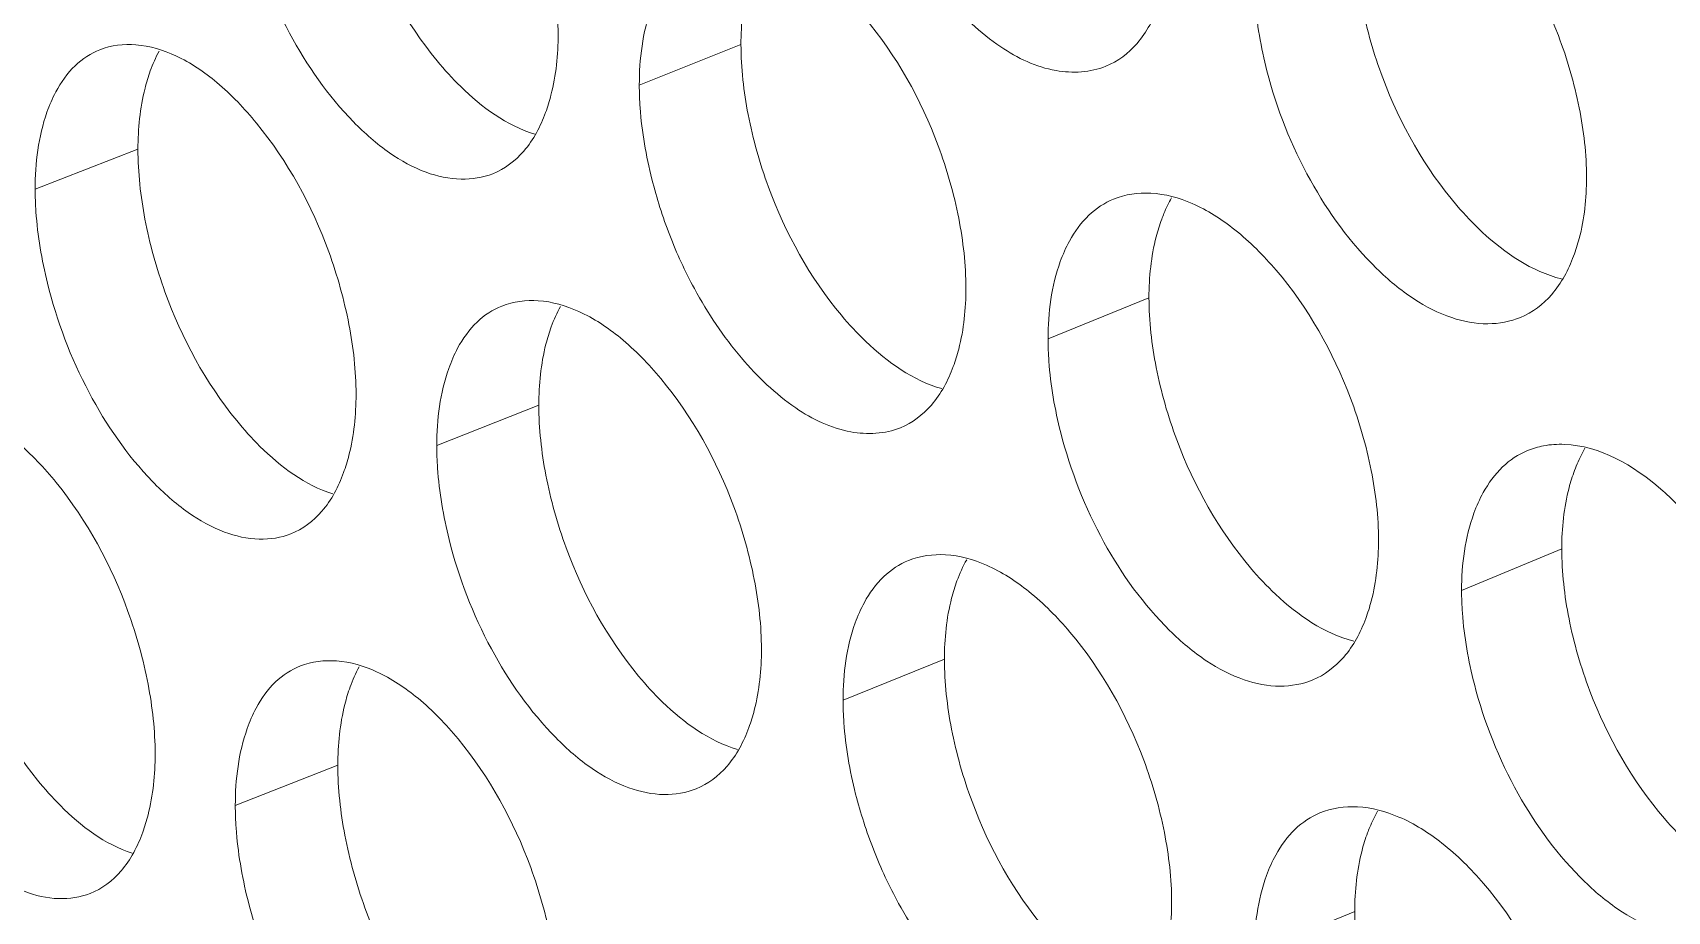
# Model space of a CAD drawing. Header units: millimetres. Extents: x 1177 to 4147, y 93 to 2194.
# Drawn here: x 2535.91 to 2549.1, y 779.06 to 786.15 of the extents above; entities that cross this region are included whole.
import ezdxf

# ---------------------------------------------------------------- set-up
doc = ezdxf.new("R2010")
doc.units = ezdxf.units.MM
doc.header["$LTSCALE"] = 0.1
doc.layers.get('0').update_dxf_attribs({"lineweight": 13})
doc.layers.add('标注', color=251, linetype='Continuous', lineweight=9)

# ---------------------------------------------------------------- blocks, each defined once
blk = doc.blocks.new('02')
at = {"layer": '标注'}
for p, q in [((4400.018, 714.207), (4398.846, 713.739)), ((4393.067, 713.001), (4391.882, 712.541)), ((4404.721, 711.289), (4403.558, 710.816)), ((4397.688, 710.05), (4396.511, 709.585)), ((4409.479, 708.393), (4408.324, 707.914)), ((4402.363, 707.12), (4401.195, 706.65)), ((4395.371, 705.898), (4394.189, 705.435)), ((4407.093, 704.213), (4405.934, 703.737))]:
    blk.add_line(p, q, dxfattribs=at)
for points, knots in [([(4397.91, 714.327), (4397.91, 714.597), (4397.846, 715.157), (4397.54, 716.243), (4397.119, 717.014), (4396.757, 717.451)], [0, 0, 0, 0, 0.239493, 0.496564, 1, 1, 1, 1]), ([(4395.371, 717.148), (4395.371, 716.878), (4395.434, 716.317), (4395.736, 715.231), (4396.155, 714.459), (4396.515, 714.021)], [0, 0, 0, 0, 0.239706, 0.496917, 1, 1, 1, 1]), ([(4401.34, 716.816), (4401.396, 716.597), (4401.535, 716.165), (4401.862, 715.46), (4402.332, 714.765), (4402.943, 714.178), (4403.596, 713.862), (4404.046, 713.885), (4404.224, 713.957)], [0, 0, 0, 0, 0.152387, 0.304947, 0.522872, 0.714293, 0.870269, 1, 1, 1, 1]), ([(4401.34, 716.816), (4401.396, 716.597), (4401.535, 716.165), (4401.862, 715.46), (4402.332, 714.765), (4402.943, 714.178), (4403.596, 713.862), (4404.046, 713.885), (4404.224, 713.957)], [0, 0, 0, 0, 0.152387, 0.304947, 0.522872, 0.714293, 0.870269, 1, 1, 1, 1]), ([(4409.765, 712.673), (4409.765, 712.943), (4409.699, 713.503), (4409.384, 714.587), (4408.949, 715.353), (4408.578, 715.784)], [0, 0, 0, 0, 0.239132, 0.495807, 1, 1, 1, 1]), ([(4409.765, 712.673), (4409.765, 712.943), (4409.699, 713.503), (4409.384, 714.587), (4408.949, 715.353), (4408.578, 715.784)], [0, 0, 0, 0, 0.239132, 0.495807, 1, 1, 1, 1]), ([(4394.332, 715.6), (4394.441, 715.164), (4394.754, 714.341), (4395.363, 713.465), (4395.936, 712.957), (4396.36, 712.723), (4396.776, 712.631), (4397.043, 712.673), (4397.158, 712.718)], [0, 0, 0, 0, 0.305591, 0.59108, 0.715148, 0.822737, 0.915872, 1, 1, 1, 1]), ([(4407.093, 715.463), (4407.093, 715.193), (4407.158, 714.634), (4407.471, 713.549), (4407.902, 712.782), (4408.271, 712.35)], [0, 0, 0, 0, 0.239345, 0.496163, 1, 1, 1, 1]), ([(4407.093, 715.463), (4407.093, 715.193), (4407.158, 714.634), (4407.471, 713.549), (4407.902, 712.782), (4408.271, 712.35)], [0, 0, 0, 0, 0.239345, 0.496163, 1, 1, 1, 1]), ([(4400.163, 715.111), (4400.139, 715.045), (4400.049, 714.752), (4400.018, 714.443), (4400.018, 714.207)], [0, 0, 0, 0, 0.229432, 1, 1, 1, 1]), ([(4405.934, 714.987), (4405.934, 714.9), (4405.948, 714.536), (4406.012, 714.173), (4406.081, 713.904)], [0, 0, 0, 0, 0.237945, 1, 1, 1, 1]), ([(4405.934, 714.987), (4405.934, 714.9), (4405.948, 714.536), (4406.012, 714.173), (4406.081, 713.904)], [0, 0, 0, 0, 0.237945, 1, 1, 1, 1]), ([(4399.089, 714.863), (4399.048, 714.787), (4398.894, 714.433), (4398.846, 714.039), (4398.846, 713.739)], [0, 0, 0, 0, 0.222471, 1, 1, 1, 1]), ([(4402.611, 711.399), (4402.611, 711.668), (4402.546, 712.229), (4402.236, 713.314), (4401.81, 714.083), (4401.444, 714.518)], [0, 0, 0, 0, 0.239348, 0.496261, 1, 1, 1, 1]), ([(4404.224, 713.957), (4404.362, 714.013), (4404.626, 714.216), (4404.776, 714.505), (4404.835, 714.664)], [0, 0, 0, 0, 0.465952, 1, 1, 1, 1]), ([(4404.224, 713.957), (4404.362, 714.013), (4404.626, 714.216), (4404.776, 714.505), (4404.835, 714.664)], [0, 0, 0, 0, 0.465952, 1, 1, 1, 1]), ([(4397.766, 713.424), (4397.79, 713.49), (4397.88, 713.783), (4397.91, 714.091), (4397.91, 714.327)], [0, 0, 0, 0, 0.229368, 1, 1, 1, 1]), ([(4392.629, 714.148), (4392.524, 714.107), (4392.318, 713.971), (4392.179, 713.772), (4392.12, 713.661)], [0, 0, 0, 0, 0.474911, 1, 1, 1, 1]), ([(4394.434, 713.301), (4394.296, 713.47), (4394.014, 713.767), (4393.542, 714.088), (4393.068, 714.234), (4392.759, 714.199), (4392.629, 714.148)], [0, 0, 0, 0, 0.310056, 0.577106, 0.802202, 1, 1, 1, 1]), ([(4400.018, 714.207), (4400.018, 713.937), (4400.082, 713.377), (4400.389, 712.291), (4400.812, 711.521), (4401.176, 711.086)], [0, 0, 0, 0, 0.239561, 0.496616, 1, 1, 1, 1]), ([(4396.515, 714.021), (4396.6, 713.917), (4396.916, 713.568), (4397.317, 713.274), (4397.64, 713.175)], [0, 0, 0, 0, 0.285157, 1, 1, 1, 1]), ([(4393.209, 713.904), (4393.186, 713.838), (4393.098, 713.545), (4393.067, 713.236), (4393.067, 713.001)], [0, 0, 0, 0, 0.228996, 1, 1, 1, 1]), ([(4406.081, 713.904), (4406.194, 713.466), (4406.519, 712.642), (4407.152, 711.77), (4407.745, 711.271), (4408.183, 711.045), (4408.613, 710.963), (4408.886, 711.012), (4409.004, 711.061)], [0, 0, 0, 0, 0.303115, 0.587343, 0.711479, 0.819744, 0.914178, 1, 1, 1, 1]), ([(4406.081, 713.904), (4406.194, 713.466), (4406.519, 712.642), (4407.152, 711.77), (4407.745, 711.271), (4408.183, 711.045), (4408.613, 710.963), (4408.886, 711.012), (4409.004, 711.061)], [0, 0, 0, 0, 0.303115, 0.587343, 0.711479, 0.819744, 0.914178, 1, 1, 1, 1]), ([(4392.12, 713.661), (4392.08, 713.586), (4391.929, 713.231), (4391.882, 712.84), (4391.882, 712.541)], [0, 0, 0, 0, 0.221845, 1, 1, 1, 1]), ([(4398.846, 713.739), (4398.846, 713.653), (4398.86, 713.288), (4398.923, 712.925), (4398.991, 712.655)], [0, 0, 0, 0, 0.237866, 1, 1, 1, 1]), ([(4397.158, 712.718), (4397.295, 712.773), (4397.559, 712.975), (4397.707, 713.264), (4397.766, 713.424)], [0, 0, 0, 0, 0.463981, 1, 1, 1, 1]), ([(4395.581, 710.174), (4395.581, 710.444), (4395.517, 711.004), (4395.213, 712.091), (4394.794, 712.863), (4394.434, 713.301)], [0, 0, 0, 0, 0.239566, 0.496716, 1, 1, 1, 1]), ([(4393.067, 713.001), (4393.067, 712.731), (4393.13, 712.17), (4393.431, 711.083), (4393.846, 710.31), (4394.205, 709.871)], [0, 0, 0, 0, 0.239778, 0.497068, 1, 1, 1, 1]), ([(4398.991, 712.655), (4399.046, 712.436), (4399.183, 712.005), (4399.508, 711.299), (4399.975, 710.604), (4400.581, 710.016), (4401.229, 709.697), (4401.678, 709.717), (4401.855, 709.789)], [0, 0, 0, 0, 0.152652, 0.305439, 0.523584, 0.715027, 0.870754, 1, 1, 1, 1]), ([(4409.616, 711.769), (4409.641, 711.835), (4409.733, 712.128), (4409.765, 712.437), (4409.765, 712.673)], [0, 0, 0, 0, 0.2301, 1, 1, 1, 1]), ([(4409.616, 711.769), (4409.641, 711.835), (4409.733, 712.128), (4409.765, 712.437), (4409.765, 712.673)], [0, 0, 0, 0, 0.2301, 1, 1, 1, 1]), ([(4391.882, 712.541), (4391.882, 712.454), (4391.896, 712.089), (4391.957, 711.726), (4392.024, 711.456)], [0, 0, 0, 0, 0.237788, 1, 1, 1, 1]), ([(4406.187, 711.606), (4406.042, 711.775), (4405.748, 712.071), (4405.257, 712.388), (4404.765, 712.524), (4404.448, 712.481), (4404.314, 712.426)], [0, 0, 0, 0, 0.307488, 0.573733, 0.799889, 1, 1, 1, 1]), ([(4404.982, 712.44), (4404.948, 712.382), (4404.909, 712.3), (4404.876, 712.216), (4404.868, 712.194)], [0, 0, 0, 0, 0.741798, 1, 1, 1, 1]), ([(4404.314, 712.426), (4404.209, 712.383), (4404.005, 712.247), (4403.864, 712.05), (4403.804, 711.941)], [0, 0, 0, 0, 0.477633, 1, 1, 1, 1]), ([(4408.271, 712.35), (4408.363, 712.243), (4408.701, 711.886), (4409.133, 711.591), (4409.476, 711.506)], [0, 0, 0, 0, 0.285343, 1, 1, 1, 1]), ([(4408.271, 712.35), (4408.363, 712.243), (4408.701, 711.886), (4409.133, 711.591), (4409.476, 711.506)], [0, 0, 0, 0, 0.285343, 1, 1, 1, 1]), ([(4404.868, 712.194), (4404.843, 712.128), (4404.753, 711.834), (4404.721, 711.525), (4404.721, 711.289)], [0, 0, 0, 0, 0.229724, 1, 1, 1, 1]), ([(4403.804, 711.941), (4403.763, 711.865), (4403.607, 711.51), (4403.558, 711.116), (4403.558, 710.816)], [0, 0, 0, 0, 0.222904, 1, 1, 1, 1]), ([(4409.004, 711.061), (4409.142, 711.118), (4409.405, 711.321), (4409.557, 711.61), (4409.616, 711.769)], [0, 0, 0, 0, 0.467218, 1, 1, 1, 1]), ([(4409.004, 711.061), (4409.142, 711.118), (4409.405, 711.321), (4409.557, 711.61), (4409.616, 711.769)], [0, 0, 0, 0, 0.467218, 1, 1, 1, 1]), ([(4407.367, 708.493), (4407.367, 708.762), (4407.301, 709.322), (4406.988, 710.407), (4406.555, 711.174), (4406.187, 711.606)], [0, 0, 0, 0, 0.239204, 0.495958, 1, 1, 1, 1]), ([(4392.024, 711.456), (4392.132, 711.02), (4392.442, 710.198), (4393.047, 709.32), (4393.616, 708.81), (4394.037, 708.575), (4394.45, 708.481), (4394.715, 708.521), (4394.83, 708.566)], [0, 0, 0, 0, 0.306092, 0.591839, 0.715894, 0.823347, 0.916219, 1, 1, 1, 1]), ([(4402.465, 710.495), (4402.49, 710.561), (4402.58, 710.854), (4402.611, 711.163), (4402.611, 711.399)], [0, 0, 0, 0, 0.22966, 1, 1, 1, 1]), ([(4397.262, 711.193), (4397.156, 711.151), (4396.951, 711.015), (4396.812, 710.817), (4396.752, 710.707)], [0, 0, 0, 0, 0.476042, 1, 1, 1, 1]), ([(4399.094, 710.357), (4398.953, 710.526), (4398.666, 710.822), (4398.186, 711.142), (4397.705, 711.284), (4397.394, 711.245), (4397.262, 711.193)], [0, 0, 0, 0, 0.309013, 0.575734, 0.801259, 1, 1, 1, 1]), ([(4404.721, 711.289), (4404.721, 711.019), (4404.786, 710.459), (4405.096, 709.374), (4405.525, 708.606), (4405.893, 708.173)], [0, 0, 0, 0, 0.239417, 0.496314, 1, 1, 1, 1]), ([(4397.831, 710.953), (4397.807, 710.887), (4397.718, 710.594), (4397.688, 710.285), (4397.688, 710.05)], [0, 0, 0, 0, 0.229286, 1, 1, 1, 1]), ([(4401.176, 711.086), (4401.264, 710.981), (4401.588, 710.628), (4402.002, 710.334), (4402.333, 710.24)], [0, 0, 0, 0, 0.285256, 1, 1, 1, 1]), ([(4403.558, 710.816), (4403.558, 710.729), (4403.572, 710.364), (4403.635, 710.002), (4403.704, 709.732)], [0, 0, 0, 0, 0.237919, 1, 1, 1, 1]), ([(4396.752, 710.707), (4396.712, 710.631), (4396.559, 710.277), (4396.511, 709.884), (4396.511, 709.585)], [0, 0, 0, 0, 0.222259, 1, 1, 1, 1]), ([(4400.254, 707.235), (4400.254, 707.505), (4400.189, 708.065), (4399.882, 709.151), (4399.457, 709.921), (4399.094, 710.357)], [0, 0, 0, 0, 0.239421, 0.496413, 1, 1, 1, 1]), ([(4401.855, 709.789), (4401.992, 709.844), (4402.256, 710.047), (4402.406, 710.336), (4402.465, 710.495)], [0, 0, 0, 0, 0.465305, 1, 1, 1, 1]), ([(4395.437, 709.272), (4395.461, 709.337), (4395.55, 709.63), (4395.581, 709.939), (4395.581, 710.174)], [0, 0, 0, 0, 0.229222, 1, 1, 1, 1]), ([(4392.126, 709.157), (4391.988, 709.326), (4391.708, 709.622), (4391.24, 709.945), (4390.769, 710.092), (4390.463, 710.058), (4390.334, 710.009)], [0, 0, 0, 0, 0.310585, 0.577804, 0.802682, 1, 1, 1, 1]), ([(4397.688, 710.05), (4397.688, 709.78), (4397.751, 709.219), (4398.056, 708.133), (4398.477, 707.362), (4398.838, 706.926)], [0, 0, 0, 0, 0.239633, 0.496767, 1, 1, 1, 1]), ([(4394.205, 709.871), (4394.289, 709.768), (4394.6, 709.421), (4394.995, 709.127), (4395.314, 709.026)], [0, 0, 0, 0, 0.285095, 1, 1, 1, 1]), ([(4403.704, 709.732), (4403.816, 709.294), (4404.139, 708.47), (4404.767, 707.598), (4405.356, 707.097), (4405.791, 706.87), (4406.218, 706.785), (4406.49, 706.833), (4406.608, 706.881)], [0, 0, 0, 0, 0.303606, 0.588083, 0.712204, 0.820335, 0.914512, 1, 1, 1, 1]), ([(4396.511, 709.585), (4396.511, 709.498), (4396.525, 709.133), (4396.587, 708.77), (4396.654, 708.5)], [0, 0, 0, 0, 0.23784, 1, 1, 1, 1]), ([(4409.084, 709.526), (4408.978, 709.482), (4408.775, 709.346), (4408.634, 709.15), (4408.574, 709.041)], [0, 0, 0, 0, 0.478627, 1, 1, 1, 1]), ([(4410.983, 708.717), (4410.871, 708.847), (4410.472, 709.258), (4409.918, 709.582), (4409.51, 709.598)], [0, 0, 0, 0, 0.295598, 1, 1, 1, 1]), ([(4409.746, 709.552), (4409.735, 709.533), (4409.69, 709.451), (4409.652, 709.365), (4409.627, 709.298)], [0, 0, 0, 0, 0.242093, 1, 1, 1, 1]), ([(4394.83, 708.566), (4394.967, 708.62), (4395.231, 708.822), (4395.379, 709.112), (4395.437, 709.272)], [0, 0, 0, 0, 0.463304, 1, 1, 1, 1]), ([(4409.627, 709.298), (4409.602, 709.232), (4409.511, 708.939), (4409.479, 708.629), (4409.479, 708.393)], [0, 0, 0, 0, 0.230017, 1, 1, 1, 1]), ([(4393.265, 706.027), (4393.265, 706.297), (4393.201, 706.857), (4392.899, 707.944), (4392.483, 708.717), (4392.126, 709.157)], [0, 0, 0, 0, 0.239639, 0.496867, 1, 1, 1, 1]), ([(4408.574, 709.041), (4408.532, 708.966), (4408.375, 708.61), (4408.324, 708.215), (4408.324, 707.914)], [0, 0, 0, 0, 0.223347, 1, 1, 1, 1]), ([(4390.778, 708.859), (4390.778, 708.589), (4390.841, 708.029), (4391.139, 706.942), (4391.552, 706.168), (4391.908, 705.727)], [0, 0, 0, 0, 0.239851, 0.497219, 1, 1, 1, 1]), ([(4396.654, 708.5), (4396.764, 708.063), (4397.079, 707.24), (4397.694, 706.365), (4398.271, 705.858), (4398.697, 705.626), (4399.116, 705.536), (4399.384, 705.579), (4399.5, 705.626)], [0, 0, 0, 0, 0.305092, 0.590325, 0.714405, 0.822131, 0.915528, 1, 1, 1, 1]), ([(4407.219, 707.589), (4407.244, 707.655), (4407.335, 707.947), (4407.367, 708.257), (4407.367, 708.493)], [0, 0, 0, 0, 0.229953, 1, 1, 1, 1]), ([(4403.809, 707.434), (4403.666, 707.603), (4403.374, 707.899), (4402.886, 708.217), (4402.398, 708.355), (4402.083, 708.313), (4401.95, 708.259)], [0, 0, 0, 0, 0.307992, 0.574392, 0.80034, 1, 1, 1, 1]), ([(4409.479, 708.393), (4409.479, 708.123), (4409.544, 707.563), (4409.858, 706.479), (4410.293, 705.713), (4410.664, 705.283)], [0, 0, 0, 0, 0.239274, 0.496012, 1, 1, 1, 1]), ([(4401.95, 708.259), (4401.844, 708.217), (4401.64, 708.081), (4401.499, 707.884), (4401.44, 707.774)], [0, 0, 0, 0, 0.477116, 1, 1, 1, 1]), ([(4405.893, 708.173), (4405.983, 708.067), (4406.316, 707.711), (4406.742, 707.416), (4407.081, 707.328)], [0, 0, 0, 0, 0.285322, 1, 1, 1, 1]), ([(4402.508, 708.025), (4402.484, 707.959), (4402.394, 707.666), (4402.363, 707.356), (4402.363, 707.12)], [0, 0, 0, 0, 0.229578, 1, 1, 1, 1]), ([(4408.324, 707.914), (4408.324, 707.827), (4408.339, 707.463), (4408.403, 707.101), (4408.472, 706.832)], [0, 0, 0, 0, 0.237972, 1, 1, 1, 1]), ([(4401.44, 707.774), (4401.399, 707.699), (4401.244, 707.344), (4401.195, 706.95), (4401.195, 706.65)], [0, 0, 0, 0, 0.222686, 1, 1, 1, 1]), ([(4406.608, 706.881), (4406.745, 706.938), (4407.009, 707.141), (4407.16, 707.429), (4407.219, 707.589)], [0, 0, 0, 0, 0.46659, 1, 1, 1, 1]), ([(4404.982, 704.318), (4404.982, 704.588), (4404.917, 705.148), (4404.605, 706.233), (4404.176, 707), (4403.809, 707.434)], [0, 0, 0, 0, 0.239276, 0.49611, 1, 1, 1, 1]), ([(4389.73, 707.317), (4389.837, 706.881), (4390.144, 706.06), (4390.745, 705.181), (4391.31, 704.669), (4391.727, 704.433), (4392.138, 704.336), (4392.402, 704.376), (4392.516, 704.42)], [0, 0, 0, 0, 0.306595, 0.592601, 0.716644, 0.823962, 0.916568, 1, 1, 1, 1]), ([(4400.109, 706.332), (4400.133, 706.398), (4400.223, 706.691), (4400.254, 706.999), (4400.254, 707.235)], [0, 0, 0, 0, 0.229514, 1, 1, 1, 1]), ([(4394.939, 707.043), (4394.833, 707.001), (4394.628, 706.866), (4394.488, 706.667), (4394.429, 706.556)], [0, 0, 0, 0, 0.475484, 1, 1, 1, 1]), ([(4396.757, 706.201), (4396.618, 706.37), (4396.333, 706.667), (4395.857, 706.987), (4395.38, 707.131), (4395.069, 707.094), (4394.939, 707.043)], [0, 0, 0, 0, 0.309532, 0.576416, 0.801728, 1, 1, 1, 1]), ([(4402.363, 707.12), (4402.363, 706.851), (4402.427, 706.29), (4402.736, 705.205), (4403.162, 704.436), (4403.527, 704.002)], [0, 0, 0, 0, 0.239489, 0.496465, 1, 1, 1, 1]), ([(4395.513, 706.801), (4395.489, 706.735), (4395.401, 706.442), (4395.371, 706.133), (4395.371, 705.898)], [0, 0, 0, 0, 0.229141, 1, 1, 1, 1]), ([(4398.838, 706.926), (4398.925, 706.821), (4399.245, 706.471), (4399.652, 706.176), (4399.979, 706.08)], [0, 0, 0, 0, 0.285211, 1, 1, 1, 1]), ([(4408.472, 706.832), (4408.585, 706.393), (4408.913, 705.568), (4409.551, 704.698), (4410.148, 704.201), (4410.589, 703.977), (4411.022, 703.896), (4411.296, 703.947), (4411.415, 703.997)], [0, 0, 0, 0, 0.302626, 0.586607, 0.710758, 0.819158, 0.913847, 1, 1, 1, 1]), ([(4401.195, 706.65), (4401.195, 706.563), (4401.209, 706.198), (4401.272, 705.836), (4401.34, 705.566)], [0, 0, 0, 0, 0.237892, 1, 1, 1, 1]), ([(4394.429, 706.556), (4394.389, 706.481), (4394.237, 706.126), (4394.189, 705.734), (4394.189, 705.435)], [0, 0, 0, 0, 0.22205, 1, 1, 1, 1]), ([(4399.5, 705.626), (4399.637, 705.681), (4399.901, 705.883), (4400.05, 706.172), (4400.109, 706.332)], [0, 0, 0, 0, 0.464648, 1, 1, 1, 1]), ([(4393.122, 705.125), (4393.146, 705.191), (4393.234, 705.483), (4393.265, 705.792), (4393.265, 706.027)], [0, 0, 0, 0, 0.229076, 1, 1, 1, 1]), ([(4397.91, 703.077), (4397.91, 703.347), (4397.846, 703.907), (4397.54, 704.993), (4397.119, 705.764), (4396.757, 706.201)], [0, 0, 0, 0, 0.239493, 0.496564, 1, 1, 1, 1]), ([(4395.371, 705.898), (4395.371, 705.628), (4395.434, 705.067), (4395.736, 703.981), (4396.155, 703.209), (4396.515, 702.771)], [0, 0, 0, 0, 0.239706, 0.496917, 1, 1, 1, 1]), ([(4391.908, 705.727), (4391.992, 705.625), (4392.298, 705.28), (4392.687, 704.986), (4393.002, 704.883)], [0, 0, 0, 0, 0.285023, 1, 1, 1, 1]), ([(4401.34, 705.566), (4401.396, 705.347), (4401.535, 704.915), (4401.862, 704.21), (4402.332, 703.515), (4402.943, 702.928), (4403.596, 702.612), (4404.046, 702.635), (4404.224, 702.707)], [0, 0, 0, 0, 0.152387, 0.304947, 0.522872, 0.714293, 0.870269, 1, 1, 1, 1]), ([(4394.189, 705.435), (4394.189, 705.348), (4394.203, 704.983), (4394.265, 704.621), (4394.332, 704.35)], [0, 0, 0, 0, 0.237814, 1, 1, 1, 1]), ([(4406.692, 705.348), (4406.587, 705.305), (4406.383, 705.169), (4406.242, 704.972), (4406.182, 704.863)], [0, 0, 0, 0, 0.478136, 1, 1, 1, 1]), ([(4408.578, 704.534), (4408.433, 704.703), (4408.136, 704.999), (4407.641, 705.314), (4407.146, 705.449), (4406.827, 705.404), (4406.692, 705.348)], [0, 0, 0, 0, 0.30699, 0.573081, 0.799443, 1, 1, 1, 1]), ([(4407.357, 705.368), (4407.323, 705.309), (4407.283, 705.226), (4407.249, 705.14), (4407.24, 705.118)], [0, 0, 0, 0, 0.741765, 1, 1, 1, 1]), ([(4410.664, 705.283), (4410.756, 705.175), (4411.099, 704.816), (4411.537, 704.521), (4411.884, 704.439)], [0, 0, 0, 0, 0.285356, 1, 1, 1, 1]), ([(4392.516, 704.42), (4392.653, 704.473), (4392.917, 704.675), (4393.064, 704.965), (4393.122, 705.125)], [0, 0, 0, 0, 0.462617, 1, 1, 1, 1]), ([(4407.24, 705.118), (4407.216, 705.052), (4407.125, 704.759), (4407.093, 704.449), (4407.093, 704.213)], [0, 0, 0, 0, 0.229871, 1, 1, 1, 1]), ([(4406.182, 704.863), (4406.141, 704.788), (4405.984, 704.433), (4405.934, 704.038), (4405.934, 703.737)], [0, 0, 0, 0, 0.223124, 1, 1, 1, 1]), ([(4409.765, 701.423), (4409.765, 701.693), (4409.699, 702.253), (4409.384, 703.337), (4408.949, 704.103), (4408.578, 704.534)], [0, 0, 0, 0, 0.239132, 0.495807, 1, 1, 1, 1]), ([(4394.332, 704.35), (4394.441, 703.914), (4394.754, 703.091), (4395.363, 702.215), (4395.936, 701.707), (4396.36, 701.473), (4396.776, 701.381), (4397.043, 701.423), (4397.158, 701.468)], [0, 0, 0, 0, 0.305591, 0.59108, 0.715148, 0.822737, 0.915872, 1, 1, 1, 1]), ([(4404.835, 703.414), (4404.86, 703.48), (4404.951, 703.773), (4404.982, 704.082), (4404.982, 704.318)], [0, 0, 0, 0, 0.229806, 1, 1, 1, 1]), ([(4407.093, 704.213), (4407.093, 703.943), (4407.158, 703.384), (4407.471, 702.299), (4407.902, 701.532), (4408.271, 701.1)], [0, 0, 0, 0, 0.239345, 0.496163, 1, 1, 1, 1])]:
    blk.add_open_spline(points, degree=3, knots=knots, dxfattribs=at)
for points in [[(4393.311, 714.131), (4393.271, 714.058), (4393.238, 713.982), (4393.209, 713.904)], [(4397.938, 711.189), (4397.896, 711.113), (4397.861, 711.034), (4397.831, 710.953)], [(4409.51, 709.598), (4409.43, 709.601), (4409.349, 709.596), (4409.27, 709.581)], [(4409.27, 709.581), (4409.206, 709.569), (4409.143, 709.551), (4409.084, 709.526)], [(4402.62, 708.268), (4402.576, 708.19), (4402.539, 708.108), (4402.508, 708.025)], [(4395.617, 707.032), (4395.577, 706.958), (4395.542, 706.88), (4395.513, 706.801)]]:
    blk.add_open_spline(points, degree=3, dxfattribs=at)

msp = doc.modelspace()

# ---------------------------------------------------------------- block references
at = {"xscale": 0.7, "yscale": 0.7, "zscale": 0.7}
msp.add_blockref('02', (-538.391, 286.112), dxfattribs=at)

doc.saveas('drawing.dxf')
